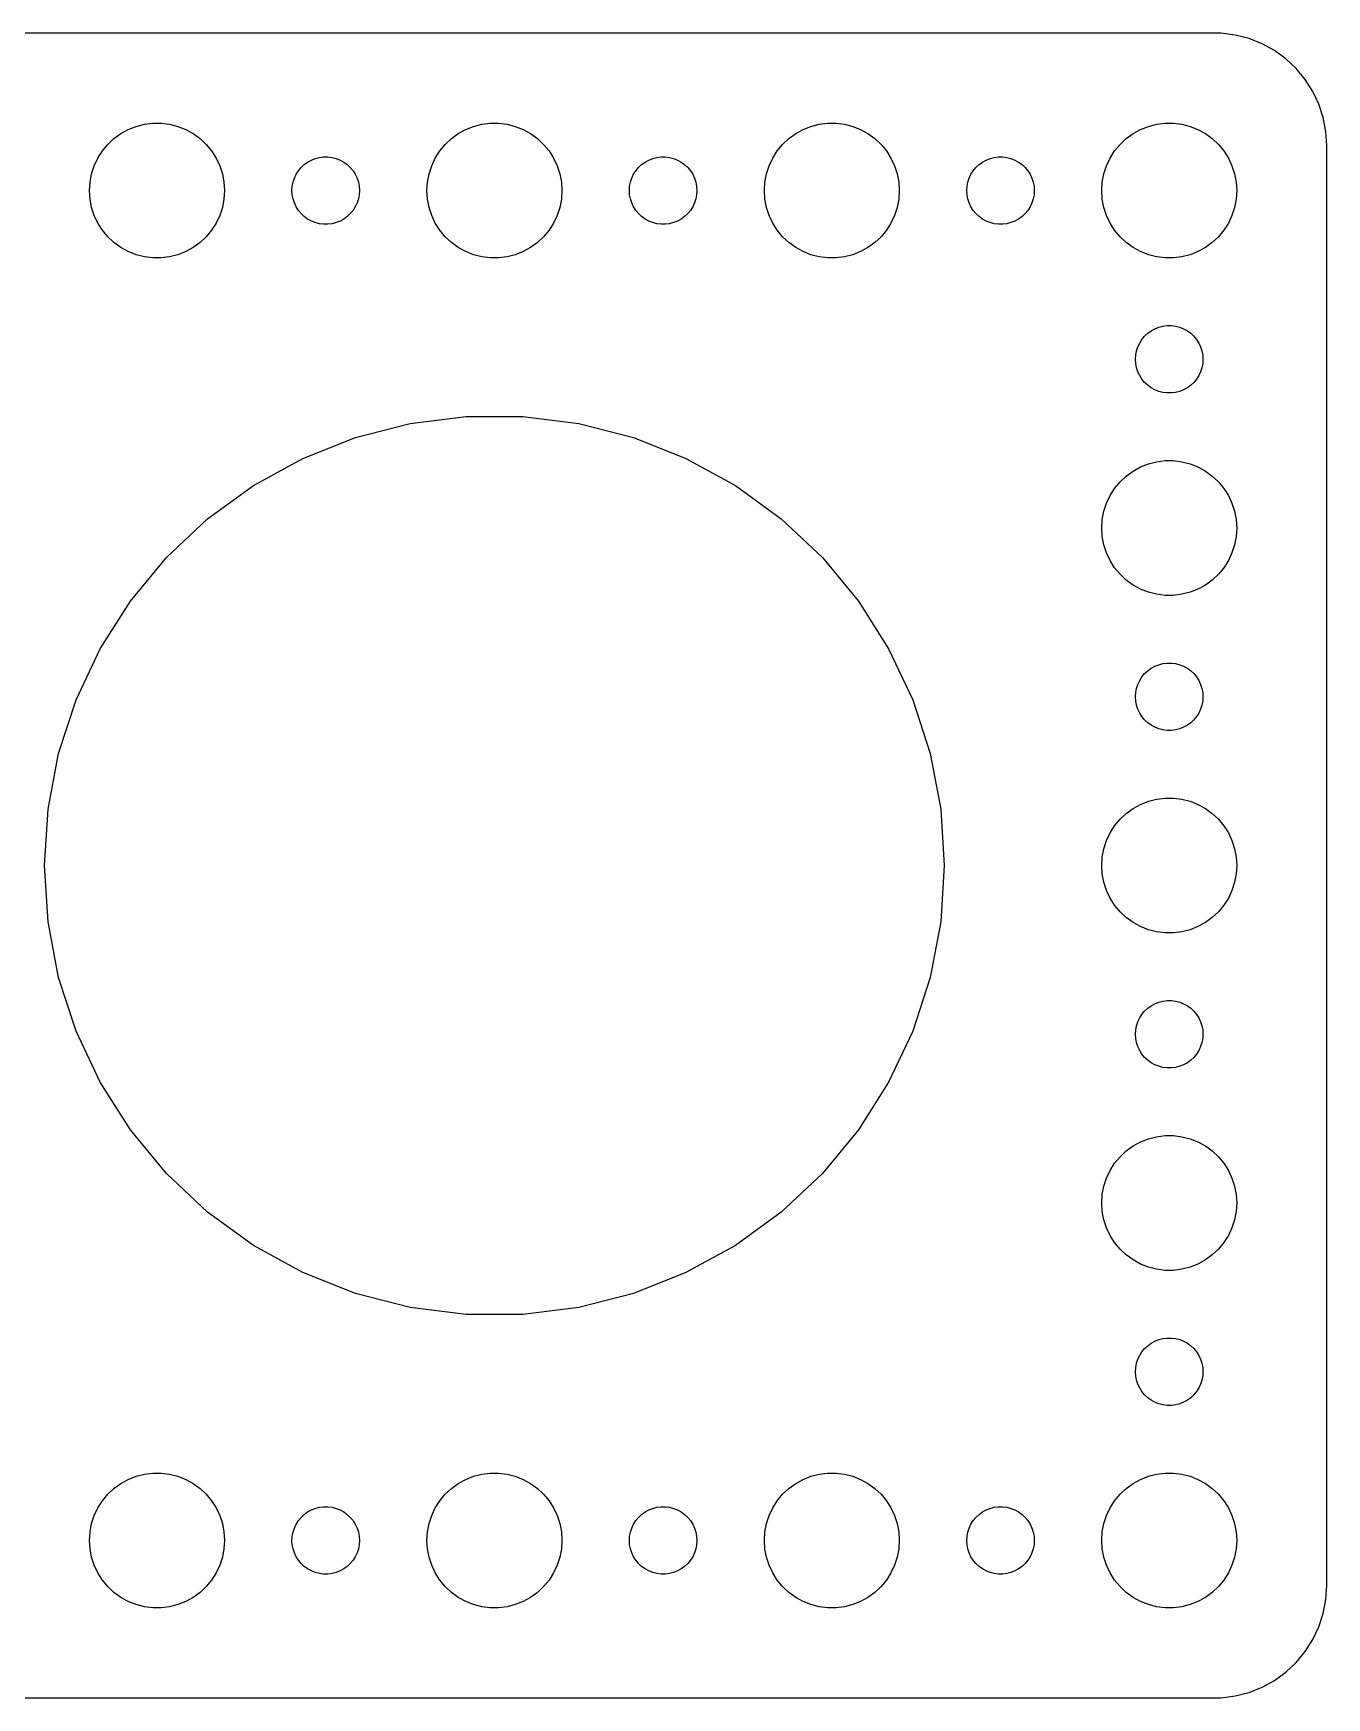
# Model space of a CAD drawing. Header units: metres. Extents: x -82 to 82, y -37 to 37.
# Drawn here: x 24.5 to 82, y -37 to 37 of the extents above; entities that cross this region are included whole.
import ezdxf

# ---------------------------------------------------------------- set-up
doc = ezdxf.new("R2010")
doc.units = ezdxf.units.M

msp = doc.modelspace()

# ---------------------------------------------------------------- linework, layer by layer
for p, q in [((77.3139, 36.9901), (-77.3139, 36.9901)), ((77.9369, 36.9114), (77.3139, 36.9901)), ((78.5451, 36.7553), (77.9369, 36.9114)), ((79.1289, 36.5241), (78.5451, 36.7553)), ((79.6791, 36.2216), (79.1289, 36.5241)), ((80.1871, 35.8526), (79.6791, 36.2216)), ((80.6448, 35.4227), (80.1871, 35.8526)), ((81.0451, 34.9389), (80.6448, 35.4227)), ((81.3815, 34.4088), (81.0451, 34.9389)), ((81.6489, 33.8406), (81.3815, 34.4088)), ((81.8429, 33.2434), (81.6489, 33.8406)), ((28.3925, 32.533), (28.7227, 32.7145)), ((28.7227, 32.7145), (29.0729, 32.8532)), ((29.0729, 32.8532), (29.4379, 32.9469)), ((29.4379, 32.9469), (29.8116, 32.9941)), ((29.8116, 32.9941), (30.1884, 32.9941)), ((30.1884, 32.9941), (30.5621, 32.9469)), ((30.5621, 32.9469), (30.927, 32.8532)), ((30.927, 32.8532), (31.2773, 32.7145)), ((31.2773, 32.7145), (31.6075, 32.533)), ((43.3925, 32.533), (43.7227, 32.7145)), ((43.7227, 32.7145), (44.0729, 32.8532)), ((44.0729, 32.8532), (44.4379, 32.9469)), ((44.4379, 32.9469), (44.8116, 32.9941)), ((44.8116, 32.9941), (45.1884, 32.9941)), ((45.1884, 32.9941), (45.5621, 32.9469)), ((45.5621, 32.9469), (45.927, 32.8532)), ((45.927, 32.8532), (46.2773, 32.7145)), ((46.2773, 32.7145), (46.6075, 32.533)), ((58.3925, 32.533), (58.7227, 32.7145)), ((58.7227, 32.7145), (59.0729, 32.8532)), ((59.0729, 32.8532), (59.4379, 32.9469)), ((59.4379, 32.9469), (59.8116, 32.9941)), ((59.8116, 32.9941), (60.1884, 32.9941)), ((60.1884, 32.9941), (60.5621, 32.9469)), ((60.5621, 32.9469), (60.927, 32.8532)), ((60.927, 32.8532), (61.2773, 32.7145)), ((61.2773, 32.7145), (61.6075, 32.533)), ((73.3925, 32.533), (73.7227, 32.7145)), ((73.7227, 32.7145), (74.073, 32.8532)), ((74.073, 32.8532), (74.4379, 32.9469)), ((74.4379, 32.9469), (74.8116, 32.9941)), ((74.8116, 32.9941), (75.1884, 32.9941)), ((75.1884, 32.9941), (75.5621, 32.9469)), ((75.5621, 32.9469), (75.927, 32.8532)), ((75.927, 32.8532), (76.2773, 32.7145)), ((76.2773, 32.7145), (76.6075, 32.533)), ((81.9606, 32.6267), (81.8429, 33.2434)), ((82, 32), (81.9606, 32.6267)), ((27.5729, 31.7634), (27.8131, 32.0536)), ((27.8131, 32.0536), (28.0877, 32.3115)), ((28.0877, 32.3115), (28.3925, 32.533)), ((31.6075, 32.533), (31.9123, 32.3115)), ((31.9123, 32.3115), (32.1869, 32.0536)), ((32.1869, 32.0536), (32.427, 31.7634)), ((42.5729, 31.7634), (42.8131, 32.0536)), ((42.8131, 32.0536), (43.0877, 32.3115)), ((43.0877, 32.3115), (43.3925, 32.533)), ((46.6075, 32.533), (46.9123, 32.3115)), ((46.9123, 32.3115), (47.1869, 32.0536)), ((47.1869, 32.0536), (47.427, 31.7634)), ((57.5729, 31.7634), (57.8131, 32.0536)), ((57.8131, 32.0536), (58.0877, 32.3115)), ((58.0877, 32.3115), (58.3925, 32.533)), ((61.6075, 32.533), (61.9123, 32.3115)), ((61.9123, 32.3115), (62.1869, 32.0536)), ((62.1869, 32.0536), (62.427, 31.7634)), ((72.573, 31.7634), (72.8131, 32.0536)), ((72.8131, 32.0536), (73.0877, 32.3115)), ((73.0877, 32.3115), (73.3925, 32.533)), ((76.6075, 32.533), (76.9123, 32.3115)), ((76.9123, 32.3115), (77.1869, 32.0536)), ((77.1869, 32.0536), (77.427, 31.7634)), ((82, -32), (82, 32)), ((27.0942, 30.7461), (27.2107, 31.1044)), ((27.2107, 31.1044), (27.3711, 31.4453)), ((27.3711, 31.4453), (27.5729, 31.7634)), ((32.427, 31.7634), (32.6289, 31.4453)), ((32.6289, 31.4453), (32.7893, 31.1044)), ((32.7893, 31.1044), (32.9057, 30.7461)), ((36.4065, 31.0268), (36.5439, 31.1558)), ((36.5439, 31.1558), (36.6963, 31.2665)), ((36.6963, 31.2665), (36.8613, 31.3572)), ((36.8613, 31.3572), (37.0365, 31.4266)), ((37.0365, 31.4266), (37.2189, 31.4734)), ((37.2189, 31.4734), (37.4058, 31.497)), ((37.4058, 31.497), (37.5942, 31.497)), ((37.5942, 31.497), (37.7811, 31.4734)), ((37.7811, 31.4734), (37.9635, 31.4266)), ((37.9635, 31.4266), (38.1387, 31.3572)), ((38.1387, 31.3572), (38.3037, 31.2665)), ((38.3037, 31.2665), (38.4561, 31.1558)), ((38.4561, 31.1558), (38.5934, 31.0268)), ((42.0942, 30.7461), (42.2107, 31.1044)), ((42.2107, 31.1044), (42.3711, 31.4453)), ((42.3711, 31.4453), (42.5729, 31.7634)), ((47.427, 31.7634), (47.6289, 31.4453)), ((47.6289, 31.4453), (47.7893, 31.1044)), ((47.7893, 31.1044), (47.9057, 30.7461)), ((51.4065, 31.0268), (51.5439, 31.1558)), ((51.5439, 31.1558), (51.6963, 31.2665)), ((51.6963, 31.2665), (51.8613, 31.3572)), ((51.8613, 31.3572), (52.0365, 31.4266)), ((52.0365, 31.4266), (52.2189, 31.4734)), ((52.2189, 31.4734), (52.4058, 31.497)), ((52.4058, 31.497), (52.5942, 31.497)), ((52.5942, 31.497), (52.7811, 31.4734)), ((52.7811, 31.4734), (52.9635, 31.4266)), ((52.9635, 31.4266), (53.1387, 31.3572)), ((53.1387, 31.3572), (53.3037, 31.2665)), ((53.3037, 31.2665), (53.4561, 31.1558)), ((53.4561, 31.1558), (53.5934, 31.0268)), ((57.0942, 30.7461), (57.2107, 31.1044)), ((57.2107, 31.1044), (57.3711, 31.4453)), ((57.3711, 31.4453), (57.5729, 31.7634)), ((62.427, 31.7634), (62.6289, 31.4453)), ((62.6289, 31.4453), (62.7893, 31.1044)), ((62.7893, 31.1044), (62.9057, 30.7461)), ((66.4065, 31.0268), (66.5439, 31.1558)), ((66.5439, 31.1558), (66.6963, 31.2665)), ((66.6963, 31.2665), (66.8613, 31.3572)), ((66.8613, 31.3572), (67.0365, 31.4266)), ((67.0365, 31.4266), (67.2189, 31.4734)), ((67.2189, 31.4734), (67.4058, 31.497)), ((67.4058, 31.497), (67.5942, 31.497)), ((67.5942, 31.497), (67.7811, 31.4734)), ((67.7811, 31.4734), (67.9635, 31.4266)), ((67.9635, 31.4266), (68.1387, 31.3572)), ((68.1387, 31.3572), (68.3037, 31.2665)), ((68.3037, 31.2665), (68.4561, 31.1558)), ((68.4561, 31.1558), (68.5934, 31.0268)), ((72.0943, 30.7461), (72.2107, 31.1044)), ((72.2107, 31.1044), (72.3711, 31.4453)), ((72.3711, 31.4453), (72.573, 31.7634)), ((77.427, 31.7634), (77.6289, 31.4453)), ((77.6289, 31.4453), (77.7893, 31.1044)), ((77.7893, 31.1044), (77.9057, 30.7461)), ((27, 30), (27.0237, 30.376)), ((27.0237, 30.376), (27.0942, 30.7461)), ((32.9057, 30.7461), (32.9763, 30.376)), ((32.9763, 30.376), (33, 30)), ((36.0118, 30.188), (36.0471, 30.373)), ((36.0471, 30.373), (36.1053, 30.5522)), ((36.1053, 30.5522), (36.1855, 30.7226)), ((36.1855, 30.7226), (36.2865, 30.8817)), ((36.2865, 30.8817), (36.4065, 31.0268)), ((38.5934, 31.0268), (38.7135, 30.8817)), ((38.7135, 30.8817), (38.8145, 30.7226)), ((38.8145, 30.7226), (38.8947, 30.5522)), ((38.8947, 30.5522), (38.9529, 30.373)), ((38.9529, 30.373), (38.9882, 30.188)), ((42, 30), (42.0237, 30.376)), ((42.0237, 30.376), (42.0942, 30.7461)), ((47.9057, 30.7461), (47.9763, 30.376)), ((47.9763, 30.376), (48, 30)), ((51.0118, 30.188), (51.0471, 30.373)), ((51.0471, 30.373), (51.1053, 30.5522)), ((51.1053, 30.5522), (51.1855, 30.7226)), ((51.1855, 30.7226), (51.2865, 30.8817)), ((51.2865, 30.8817), (51.4065, 31.0268)), ((53.5934, 31.0268), (53.7135, 30.8817)), ((53.7135, 30.8817), (53.8145, 30.7226)), ((53.8145, 30.7226), (53.8947, 30.5522)), ((53.8947, 30.5522), (53.9529, 30.373)), ((53.9529, 30.373), (53.9882, 30.188)), ((57, 30), (57.0237, 30.376)), ((57.0237, 30.376), (57.0942, 30.7461)), ((62.9057, 30.7461), (62.9763, 30.376)), ((62.9763, 30.376), (63, 30)), ((66.0118, 30.188), (66.0471, 30.373)), ((66.0471, 30.373), (66.1053, 30.5522)), ((66.1053, 30.5522), (66.1855, 30.7226)), ((66.1855, 30.7226), (66.2865, 30.8817)), ((66.2865, 30.8817), (66.4065, 31.0268)), ((68.5934, 31.0268), (68.7135, 30.8817)), ((68.7135, 30.8817), (68.8145, 30.7226)), ((68.8145, 30.7226), (68.8947, 30.5522)), ((68.8947, 30.5522), (68.9529, 30.373)), ((68.9529, 30.373), (68.9882, 30.188)), ((72, 30), (72.0237, 30.376)), ((72.0237, 30.376), (72.0943, 30.7461)), ((77.9057, 30.7461), (77.9763, 30.376)), ((77.9763, 30.376), (78, 30)), ((27.0237, 29.624), (27, 30)), ((27.0942, 29.2539), (27.0237, 29.624)), ((32.9763, 29.624), (32.9057, 29.2539)), ((33, 30), (32.9763, 29.624)), ((36, 30), (36.0118, 30.188)), ((36.0118, 29.812), (36, 30)), ((36.0471, 29.627), (36.0118, 29.812)), ((36.1053, 29.4478), (36.0471, 29.627)), ((38.9529, 29.627), (38.8947, 29.4478)), ((38.9882, 29.812), (38.9529, 29.627)), ((38.9882, 30.188), (39, 30)), ((39, 30), (38.9882, 29.812)), ((42.0237, 29.624), (42, 30)), ((42.0942, 29.2539), (42.0237, 29.624)), ((47.9763, 29.624), (47.9057, 29.2539)), ((48, 30), (47.9763, 29.624)), ((51, 30), (51.0118, 30.188)), ((51.0118, 29.812), (51, 30)), ((51.0471, 29.627), (51.0118, 29.812)), ((51.1053, 29.4478), (51.0471, 29.627)), ((53.9529, 29.627), (53.8947, 29.4478)), ((53.9882, 29.812), (53.9529, 29.627)), ((53.9882, 30.188), (54, 30)), ((54, 30), (53.9882, 29.812)), ((57.0237, 29.624), (57, 30)), ((57.0942, 29.2539), (57.0237, 29.624)), ((62.9763, 29.624), (62.9057, 29.2539)), ((63, 30), (62.9763, 29.624)), ((66, 30), (66.0118, 30.188)), ((66.0118, 29.812), (66, 30)), ((66.0471, 29.627), (66.0118, 29.812)), ((66.1053, 29.4478), (66.0471, 29.627)), ((68.9529, 29.627), (68.8947, 29.4478)), ((68.9882, 29.812), (68.9529, 29.627)), ((68.9882, 30.188), (69, 30)), ((69, 30), (68.9882, 29.812)), ((72.0237, 29.624), (72, 30)), ((72.0943, 29.2539), (72.0237, 29.624)), ((77.9763, 29.624), (77.9057, 29.2539)), ((78, 30), (77.9763, 29.624)), ((27.2107, 28.8956), (27.0942, 29.2539)), ((27.3711, 28.5547), (27.2107, 28.8956)), ((32.7893, 28.8956), (32.6289, 28.5547)), ((32.9057, 29.2539), (32.7893, 28.8956)), ((36.1855, 29.2774), (36.1053, 29.4478)), ((36.2865, 29.1183), (36.1855, 29.2774)), ((36.4065, 28.9732), (36.2865, 29.1183)), ((36.5439, 28.8442), (36.4065, 28.9732)), ((38.5934, 28.9732), (38.4561, 28.8442)), ((38.7135, 29.1183), (38.5934, 28.9732)), ((38.8145, 29.2774), (38.7135, 29.1183)), ((38.8947, 29.4478), (38.8145, 29.2774)), ((42.2107, 28.8956), (42.0942, 29.2539)), ((42.3711, 28.5547), (42.2107, 28.8956)), ((47.7893, 28.8956), (47.6289, 28.5547)), ((47.9057, 29.2539), (47.7893, 28.8956)), ((51.1855, 29.2774), (51.1053, 29.4478)), ((51.2865, 29.1183), (51.1855, 29.2774)), ((51.4065, 28.9732), (51.2865, 29.1183)), ((51.5439, 28.8442), (51.4065, 28.9732)), ((53.5934, 28.9732), (53.4561, 28.8442)), ((53.7135, 29.1183), (53.5934, 28.9732)), ((53.8145, 29.2774), (53.7135, 29.1183)), ((53.8947, 29.4478), (53.8145, 29.2774)), ((57.2107, 28.8956), (57.0942, 29.2539)), ((57.3711, 28.5547), (57.2107, 28.8956)), ((62.7893, 28.8956), (62.6289, 28.5547)), ((62.9057, 29.2539), (62.7893, 28.8956)), ((66.1855, 29.2774), (66.1053, 29.4478)), ((66.2865, 29.1183), (66.1855, 29.2774)), ((66.4065, 28.9732), (66.2865, 29.1183)), ((66.5439, 28.8442), (66.4065, 28.9732)), ((68.5934, 28.9732), (68.4561, 28.8442)), ((68.7135, 29.1183), (68.5934, 28.9732)), ((68.8145, 29.2774), (68.7135, 29.1183)), ((68.8947, 29.4478), (68.8145, 29.2774)), ((72.2107, 28.8956), (72.0943, 29.2539)), ((72.3711, 28.5547), (72.2107, 28.8956)), ((77.7893, 28.8956), (77.6289, 28.5547)), ((77.9057, 29.2539), (77.7893, 28.8956)), ((27.5729, 28.2366), (27.3711, 28.5547)), ((27.8131, 27.9464), (27.5729, 28.2366)), ((32.427, 28.2366), (32.1869, 27.9464)), ((32.6289, 28.5547), (32.427, 28.2366)), ((36.6963, 28.7335), (36.5439, 28.8442)), ((36.8613, 28.6427), (36.6963, 28.7335)), ((37.0365, 28.5734), (36.8613, 28.6427)), ((37.2189, 28.5266), (37.0365, 28.5734)), ((37.4058, 28.503), (37.2189, 28.5266)), ((37.5942, 28.503), (37.4058, 28.503)), ((37.7811, 28.5266), (37.5942, 28.503)), ((37.9635, 28.5734), (37.7811, 28.5266)), ((38.1387, 28.6427), (37.9635, 28.5734)), ((38.3037, 28.7335), (38.1387, 28.6427)), ((38.4561, 28.8442), (38.3037, 28.7335)), ((42.5729, 28.2366), (42.3711, 28.5547)), ((42.8131, 27.9464), (42.5729, 28.2366)), ((47.427, 28.2366), (47.1869, 27.9464)), ((47.6289, 28.5547), (47.427, 28.2366)), ((51.6963, 28.7335), (51.5439, 28.8442)), ((51.8613, 28.6427), (51.6963, 28.7335)), ((52.0365, 28.5734), (51.8613, 28.6427)), ((52.2189, 28.5266), (52.0365, 28.5734)), ((52.4058, 28.503), (52.2189, 28.5266)), ((52.5942, 28.503), (52.4058, 28.503)), ((52.7811, 28.5266), (52.5942, 28.503)), ((52.9635, 28.5734), (52.7811, 28.5266)), ((53.1387, 28.6427), (52.9635, 28.5734)), ((53.3037, 28.7335), (53.1387, 28.6427)), ((53.4561, 28.8442), (53.3037, 28.7335)), ((57.5729, 28.2366), (57.3711, 28.5547)), ((57.8131, 27.9464), (57.5729, 28.2366)), ((62.427, 28.2366), (62.1869, 27.9464)), ((62.6289, 28.5547), (62.427, 28.2366)), ((66.6963, 28.7335), (66.5439, 28.8442)), ((66.8613, 28.6427), (66.6963, 28.7335)), ((67.0365, 28.5734), (66.8613, 28.6427)), ((67.2189, 28.5266), (67.0365, 28.5734)), ((67.4058, 28.503), (67.2189, 28.5266)), ((67.5942, 28.503), (67.4058, 28.503)), ((67.7811, 28.5266), (67.5942, 28.503)), ((67.9635, 28.5734), (67.7811, 28.5266)), ((68.1387, 28.6427), (67.9635, 28.5734)), ((68.3037, 28.7335), (68.1387, 28.6427)), ((68.4561, 28.8442), (68.3037, 28.7335)), ((72.573, 28.2366), (72.3711, 28.5547)), ((72.8131, 27.9464), (72.573, 28.2366)), ((77.427, 28.2366), (77.1869, 27.9464)), ((77.6289, 28.5547), (77.427, 28.2366)), ((28.0877, 27.6884), (27.8131, 27.9464)), ((28.3925, 27.467), (28.0877, 27.6884)), ((28.7227, 27.2855), (28.3925, 27.467)), ((31.6075, 27.467), (31.2773, 27.2855)), ((31.9123, 27.6884), (31.6075, 27.467)), ((32.1869, 27.9464), (31.9123, 27.6884)), ((43.0877, 27.6884), (42.8131, 27.9464)), ((43.3925, 27.467), (43.0877, 27.6884)), ((43.7227, 27.2855), (43.3925, 27.467)), ((46.6075, 27.467), (46.2773, 27.2855)), ((46.9123, 27.6884), (46.6075, 27.467)), ((47.1869, 27.9464), (46.9123, 27.6884)), ((58.0877, 27.6884), (57.8131, 27.9464)), ((58.3925, 27.467), (58.0877, 27.6884)), ((58.7227, 27.2855), (58.3925, 27.467)), ((61.6075, 27.467), (61.2773, 27.2855)), ((61.9123, 27.6884), (61.6075, 27.467)), ((62.1869, 27.9464), (61.9123, 27.6884)), ((73.0877, 27.6884), (72.8131, 27.9464)), ((73.3925, 27.467), (73.0877, 27.6884)), ((73.7227, 27.2855), (73.3925, 27.467)), ((76.6075, 27.467), (76.2773, 27.2855)), ((76.9123, 27.6884), (76.6075, 27.467)), ((77.1869, 27.9464), (76.9123, 27.6884)), ((29.0729, 27.1468), (28.7227, 27.2855)), ((29.4379, 27.0531), (29.0729, 27.1468)), ((29.8116, 27.0059), (29.4379, 27.0531)), ((30.1884, 27.0059), (29.8116, 27.0059)), ((30.5621, 27.0531), (30.1884, 27.0059)), ((30.927, 27.1468), (30.5621, 27.0531)), ((31.2773, 27.2855), (30.927, 27.1468)), ((44.0729, 27.1468), (43.7227, 27.2855)), ((44.4379, 27.0531), (44.0729, 27.1468)), ((44.8116, 27.0059), (44.4379, 27.0531)), ((45.1884, 27.0059), (44.8116, 27.0059)), ((45.5621, 27.0531), (45.1884, 27.0059)), ((45.927, 27.1468), (45.5621, 27.0531)), ((46.2773, 27.2855), (45.927, 27.1468)), ((59.0729, 27.1468), (58.7227, 27.2855)), ((59.4379, 27.0531), (59.0729, 27.1468)), ((59.8116, 27.0059), (59.4379, 27.0531)), ((60.1884, 27.0059), (59.8116, 27.0059)), ((60.5621, 27.0531), (60.1884, 27.0059)), ((60.927, 27.1468), (60.5621, 27.0531)), ((61.2773, 27.2855), (60.927, 27.1468)), ((74.073, 27.1468), (73.7227, 27.2855)), ((74.4379, 27.0531), (74.073, 27.1468)), ((74.8116, 27.0059), (74.4379, 27.0531)), ((75.1884, 27.0059), (74.8116, 27.0059)), ((75.5621, 27.0531), (75.1884, 27.0059)), ((75.927, 27.1468), (75.5621, 27.0531)), ((76.2773, 27.2855), (75.927, 27.1468)), ((74.0439, 23.6558), (74.1963, 23.7665)), ((74.1963, 23.7665), (74.3613, 23.8572)), ((74.3613, 23.8572), (74.5365, 23.9266)), ((74.5365, 23.9266), (74.7189, 23.9734)), ((74.7189, 23.9734), (74.9058, 23.997)), ((74.9058, 23.997), (75.0942, 23.997)), ((75.0942, 23.997), (75.2811, 23.9734)), ((75.2811, 23.9734), (75.4635, 23.9266)), ((75.4635, 23.9266), (75.6387, 23.8572)), ((75.6387, 23.8572), (75.8037, 23.7665)), ((75.8037, 23.7665), (75.9561, 23.6558)), ((73.5471, 22.873), (73.6053, 23.0522)), ((73.6053, 23.0522), (73.6855, 23.2226)), ((73.6855, 23.2226), (73.7865, 23.3817)), ((73.7865, 23.3817), (73.9065, 23.5268)), ((73.9065, 23.5268), (74.0439, 23.6558)), ((75.9561, 23.6558), (76.0934, 23.5268)), ((76.0934, 23.5268), (76.2135, 23.3817)), ((76.2135, 23.3817), (76.3145, 23.2226)), ((76.3145, 23.2226), (76.3947, 23.0522)), ((76.3947, 23.0522), (76.4529, 22.873)), ((73.5, 22.5), (73.5118, 22.688)), ((73.5118, 22.312), (73.5, 22.5)), ((73.5118, 22.688), (73.5471, 22.873)), ((73.5471, 22.127), (73.5118, 22.312)), ((76.4529, 22.873), (76.4882, 22.688)), ((76.4882, 22.312), (76.4529, 22.127)), ((76.4882, 22.688), (76.5, 22.5)), ((76.5, 22.5), (76.4882, 22.312)), ((73.6053, 21.9478), (73.5471, 22.127)), ((73.6855, 21.7774), (73.6053, 21.9478)), ((73.7865, 21.6183), (73.6855, 21.7774)), ((73.9065, 21.4732), (73.7865, 21.6183)), ((74.0439, 21.3442), (73.9065, 21.4732)), ((76.0934, 21.4732), (75.9561, 21.3442)), ((76.2135, 21.6183), (76.0934, 21.4732)), ((76.3145, 21.7774), (76.2135, 21.6183)), ((76.3947, 21.9478), (76.3145, 21.7774)), ((76.4529, 22.127), (76.3947, 21.9478)), ((74.1963, 21.2335), (74.0439, 21.3442)), ((74.3613, 21.1427), (74.1963, 21.2335)), ((74.5365, 21.0734), (74.3613, 21.1427)), ((74.7189, 21.0266), (74.5365, 21.0734)), ((74.9058, 21.003), (74.7189, 21.0266)), ((75.0942, 21.003), (74.9058, 21.003)), ((75.2811, 21.0266), (75.0942, 21.003)), ((75.4635, 21.0734), (75.2811, 21.0266)), ((75.6387, 21.1427), (75.4635, 21.0734)), ((75.8037, 21.2335), (75.6387, 21.1427)), ((75.9561, 21.3442), (75.8037, 21.2335)), ((38.8197, 19.0211), (41.2524, 19.6457)), ((41.2524, 19.6457), (43.7442, 19.9605)), ((43.7442, 19.9605), (46.2558, 19.9605)), ((46.2558, 19.9605), (48.7476, 19.6457)), ((48.7476, 19.6457), (51.1803, 19.0211)), ((36.4844, 18.0965), (38.8197, 19.0211)), ((51.1803, 19.0211), (53.5156, 18.0965)), ((34.2835, 16.8866), (36.4844, 18.0965)), ((53.5156, 18.0965), (55.7165, 16.8866)), ((73.7227, 17.7145), (74.073, 17.8532)), ((74.073, 17.8532), (74.4379, 17.9469)), ((74.4379, 17.9469), (74.8116, 17.9941)), ((74.8116, 17.9941), (75.1884, 17.9941)), ((75.1884, 17.9941), (75.5621, 17.9469)), ((75.5621, 17.9469), (75.927, 17.8532)), ((75.927, 17.8532), (76.2773, 17.7145)), ((72.573, 16.7634), (72.8131, 17.0536)), ((72.8131, 17.0536), (73.0877, 17.3115)), ((73.0877, 17.3115), (73.3925, 17.533)), ((73.3925, 17.533), (73.7227, 17.7145)), ((76.2773, 17.7145), (76.6075, 17.533)), ((76.6075, 17.533), (76.9123, 17.3115)), ((76.9123, 17.3115), (77.1869, 17.0536)), ((77.1869, 17.0536), (77.427, 16.7634)), ((32.2515, 15.4103), (34.2835, 16.8866)), ((55.7165, 16.8866), (57.7485, 15.4103)), ((72.2107, 16.1044), (72.3711, 16.4453)), ((72.3711, 16.4453), (72.573, 16.7634)), ((77.427, 16.7634), (77.6289, 16.4453)), ((77.6289, 16.4453), (77.7893, 16.1044)), ((72.0237, 15.376), (72.0943, 15.7461)), ((72.0943, 15.7461), (72.2107, 16.1044)), ((77.7893, 16.1044), (77.9057, 15.7461)), ((77.9057, 15.7461), (77.9763, 15.376)), ((30.4206, 13.6909), (32.2515, 15.4103)), ((57.7485, 15.4103), (59.5794, 13.6909)), ((72, 15), (72.0237, 15.376)), ((72.0237, 14.624), (72, 15)), ((77.9763, 15.376), (78, 15)), ((78, 15), (77.9763, 14.624)), ((72.0943, 14.2539), (72.0237, 14.624)), ((72.2107, 13.8956), (72.0943, 14.2539)), ((77.9057, 14.2539), (77.7893, 13.8956)), ((77.9763, 14.624), (77.9057, 14.2539)), ((28.8197, 11.7557), (30.4206, 13.6909)), ((59.5794, 13.6909), (61.1803, 11.7557)), ((72.3711, 13.5547), (72.2107, 13.8956)), ((72.573, 13.2366), (72.3711, 13.5547)), ((77.6289, 13.5547), (77.427, 13.2366)), ((77.7893, 13.8956), (77.6289, 13.5547)), ((72.8131, 12.9464), (72.573, 13.2366)), ((73.0877, 12.6884), (72.8131, 12.9464)), ((73.3925, 12.467), (73.0877, 12.6884)), ((76.9123, 12.6884), (76.6075, 12.467)), ((77.1869, 12.9464), (76.9123, 12.6884)), ((77.427, 13.2366), (77.1869, 12.9464)), ((73.7227, 12.2855), (73.3925, 12.467)), ((74.073, 12.1468), (73.7227, 12.2855)), ((74.4379, 12.0531), (74.073, 12.1468)), ((74.8116, 12.0059), (74.4379, 12.0531)), ((75.1884, 12.0059), (74.8116, 12.0059)), ((75.5621, 12.0531), (75.1884, 12.0059)), ((75.927, 12.1468), (75.5621, 12.0531)), ((76.2773, 12.2855), (75.927, 12.1468)), ((76.6075, 12.467), (76.2773, 12.2855)), ((27.4739, 9.63507), (28.8197, 11.7557)), ((61.1803, 11.7557), (62.5261, 9.63507)), ((26.4045, 7.36249), (27.4739, 9.63507)), ((62.5261, 9.63507), (63.5955, 7.36249)), ((74.3613, 8.85724), (74.5365, 8.92657)), ((74.5365, 8.92657), (74.7189, 8.97342)), ((74.7189, 8.97342), (74.9058, 8.99704)), ((74.9058, 8.99704), (75.0942, 8.99704)), ((75.0942, 8.99704), (75.2811, 8.97342)), ((75.2811, 8.97342), (75.4635, 8.92657)), ((75.4635, 8.92657), (75.6387, 8.85724)), ((73.6053, 8.05219), (73.6855, 8.22263)), ((73.6855, 8.22263), (73.7865, 8.38167)), ((73.7865, 8.38167), (73.9065, 8.52681)), ((73.9065, 8.52681), (74.0439, 8.65576)), ((74.0439, 8.65576), (74.1963, 8.76648)), ((74.1963, 8.76648), (74.3613, 8.85724)), ((75.6387, 8.85724), (75.8037, 8.76648)), ((75.8037, 8.76648), (75.9561, 8.65576)), ((75.9561, 8.65576), (76.0934, 8.52681)), ((76.0934, 8.52681), (76.2135, 8.38167)), ((76.2135, 8.38167), (76.3145, 8.22263)), ((76.3145, 8.22263), (76.3947, 8.05219)), ((73.5, 7.5), (73.5118, 7.68799)), ((73.5118, 7.312), (73.5, 7.5)), ((73.5118, 7.68799), (73.5471, 7.87303)), ((73.5471, 7.87303), (73.6053, 8.05219)), ((76.3947, 8.05219), (76.4529, 7.87303)), ((76.4529, 7.87303), (76.4882, 7.68799)), ((76.4882, 7.68799), (76.5, 7.5)), ((76.5, 7.5), (76.4882, 7.312)), ((25.6283, 4.97379), (26.4045, 7.36249)), ((63.5955, 7.36249), (64.3717, 4.97379)), ((73.5471, 7.12695), (73.5118, 7.312)), ((73.6053, 6.9478), (73.5471, 7.12695)), ((73.6855, 6.77736), (73.6053, 6.9478)), ((73.7865, 6.61832), (73.6855, 6.77736)), ((76.3145, 6.77736), (76.2135, 6.61832)), ((76.3947, 6.9478), (76.3145, 6.77736)), ((76.4529, 7.12695), (76.3947, 6.9478)), ((76.4882, 7.312), (76.4529, 7.12695)), ((73.9065, 6.47318), (73.7865, 6.61832)), ((74.0439, 6.34422), (73.9065, 6.47318)), ((74.1963, 6.23351), (74.0439, 6.34422)), ((74.3613, 6.14275), (74.1963, 6.23351)), ((74.5365, 6.07341), (74.3613, 6.14275)), ((74.7189, 6.02657), (74.5365, 6.07341)), ((74.9058, 6.00294), (74.7189, 6.02657)), ((75.0942, 6.00294), (74.9058, 6.00294)), ((75.2811, 6.02657), (75.0942, 6.00294)), ((75.4635, 6.07341), (75.2811, 6.02657)), ((75.6387, 6.14275), (75.4635, 6.07341)), ((75.8037, 6.23351), (75.6387, 6.14275)), ((75.9561, 6.34422), (75.8037, 6.23351)), ((76.0934, 6.47318), (75.9561, 6.34422)), ((76.2135, 6.61832), (76.0934, 6.47318)), ((25.1577, 2.50665), (25.6283, 4.97379)), ((64.3717, 4.97379), (64.8423, 2.50665)), ((74.4379, 2.94685), (74.8116, 2.99408)), ((74.8116, 2.99408), (75.1884, 2.99408)), ((75.1884, 2.99408), (75.5621, 2.94685)), ((25, 0), (25.1577, 2.50665)), ((64.8423, 2.50665), (65, 0)), ((72.8131, 2.05363), (73.0877, 2.31154)), ((73.0877, 2.31154), (73.3925, 2.53297)), ((73.3925, 2.53297), (73.7227, 2.71448)), ((73.7227, 2.71448), (74.073, 2.85316)), ((74.073, 2.85316), (74.4379, 2.94685)), ((75.5621, 2.94685), (75.927, 2.85316)), ((75.927, 2.85316), (76.2773, 2.71448)), ((76.2773, 2.71448), (76.6075, 2.53297)), ((76.6075, 2.53297), (76.9123, 2.31154)), ((76.9123, 2.31154), (77.1869, 2.05363)), ((72.3711, 1.44525), (72.573, 1.76335)), ((72.573, 1.76335), (72.8131, 2.05363)), ((77.1869, 2.05363), (77.427, 1.76335)), ((77.427, 1.76335), (77.6289, 1.44525)), ((72.0237, 0.37599), (72.0943, 0.74606)), ((72.0943, 0.74606), (72.2107, 1.10437)), ((72.2107, 1.10437), (72.3711, 1.44525)), ((77.6289, 1.44525), (77.7893, 1.10437)), ((77.7893, 1.10437), (77.9057, 0.74606)), ((77.9057, 0.74606), (77.9763, 0.37599)), ((25.1577, -2.50665), (25, 0)), ((65, 0), (64.8423, -2.50665)), ((72, 0), (72.0237, 0.37599)), ((72.0237, -0.37599), (72, 0)), ((77.9763, 0.37599), (78, 0)), ((78, 0), (77.9763, -0.37599)), ((72.0943, -0.74606), (72.0237, -0.37599)), ((77.9763, -0.37599), (77.9057, -0.74606)), ((72.2107, -1.10437), (72.0943, -0.74606)), ((72.3711, -1.44525), (72.2107, -1.10437)), ((72.573, -1.76335), (72.3711, -1.44525)), ((77.6289, -1.44525), (77.427, -1.76335)), ((77.7893, -1.10437), (77.6289, -1.44525)), ((77.9057, -0.74606), (77.7893, -1.10437)), ((72.8131, -2.05363), (72.573, -1.76335)), ((73.0877, -2.31154), (72.8131, -2.05363)), ((77.1869, -2.05363), (76.9123, -2.31154)), ((77.427, -1.76335), (77.1869, -2.05363)), ((25.6283, -4.97379), (25.1577, -2.50665)), ((64.8423, -2.50665), (64.3717, -4.97379)), ((73.3925, -2.53297), (73.0877, -2.31154)), ((73.7227, -2.71448), (73.3925, -2.53297)), ((74.073, -2.85316), (73.7227, -2.71448)), ((74.4379, -2.94685), (74.073, -2.85316)), ((74.8116, -2.99408), (74.4379, -2.94685)), ((75.5621, -2.94685), (75.1884, -2.99408)), ((75.927, -2.85316), (75.5621, -2.94685)), ((76.2773, -2.71448), (75.927, -2.85316)), ((76.6075, -2.53297), (76.2773, -2.71448)), ((76.9123, -2.31154), (76.6075, -2.53297)), ((75.1884, -2.99408), (74.8116, -2.99408)), ((26.4045, -7.36249), (25.6283, -4.97379)), ((64.3717, -4.97379), (63.5955, -7.36249)), ((73.6855, -6.77736), (73.7865, -6.61832)), ((73.7865, -6.61832), (73.9065, -6.47318)), ((73.9065, -6.47318), (74.0439, -6.34422)), ((74.0439, -6.34422), (74.1963, -6.23351)), ((74.1963, -6.23351), (74.3613, -6.14275)), ((74.3613, -6.14275), (74.5365, -6.07341)), ((74.5365, -6.07341), (74.7189, -6.02657)), ((74.7189, -6.02657), (74.9058, -6.00294)), ((74.9058, -6.00294), (75.0942, -6.00294)), ((75.0942, -6.00294), (75.2811, -6.02657)), ((75.2811, -6.02657), (75.4635, -6.07341)), ((75.4635, -6.07341), (75.6387, -6.14275)), ((75.6387, -6.14275), (75.8037, -6.23351)), ((75.8037, -6.23351), (75.9561, -6.34422)), ((75.9561, -6.34422), (76.0934, -6.47318)), ((76.0934, -6.47318), (76.2135, -6.61832)), ((76.2135, -6.61832), (76.3145, -6.77736)), ((27.4739, -9.63507), (26.4045, -7.36249)), ((63.5955, -7.36249), (62.5261, -9.63507)), ((73.5, -7.5), (73.5118, -7.312)), ((73.5118, -7.312), (73.5471, -7.12695)), ((73.5471, -7.12695), (73.6053, -6.9478)), ((73.6053, -6.9478), (73.6855, -6.77736)), ((76.3145, -6.77736), (76.3947, -6.9478)), ((76.3947, -6.9478), (76.4529, -7.12695)), ((76.4529, -7.12695), (76.4882, -7.312)), ((76.4882, -7.312), (76.5, -7.5)), ((73.5118, -7.68799), (73.5, -7.5)), ((73.5471, -7.87303), (73.5118, -7.68799)), ((73.6053, -8.05219), (73.5471, -7.87303)), ((73.6855, -8.22263), (73.6053, -8.05219)), ((76.3947, -8.05219), (76.3145, -8.22263)), ((76.4529, -7.87303), (76.3947, -8.05219)), ((76.4882, -7.68799), (76.4529, -7.87303)), ((76.5, -7.5), (76.4882, -7.68799)), ((73.7865, -8.38167), (73.6855, -8.22263)), ((73.9065, -8.52681), (73.7865, -8.38167)), ((74.0439, -8.65576), (73.9065, -8.52681)), ((74.1963, -8.76648), (74.0439, -8.65576)), ((74.3613, -8.85724), (74.1963, -8.76648)), ((74.5365, -8.92657), (74.3613, -8.85724)), ((75.6387, -8.85724), (75.4635, -8.92657)), ((75.8037, -8.76648), (75.6387, -8.85724)), ((75.9561, -8.65576), (75.8037, -8.76648)), ((76.0934, -8.52681), (75.9561, -8.65576)), ((76.2135, -8.38167), (76.0934, -8.52681)), ((76.3145, -8.22263), (76.2135, -8.38167)), ((74.7189, -8.97342), (74.5365, -8.92657)), ((74.9058, -8.99704), (74.7189, -8.97342)), ((75.0942, -8.99704), (74.9058, -8.99704)), ((75.2811, -8.97342), (75.0942, -8.99704)), ((75.4635, -8.92657), (75.2811, -8.97342)), ((28.8197, -11.7557), (27.4739, -9.63507)), ((62.5261, -9.63507), (61.1803, -11.7557)), ((30.4206, -13.6909), (28.8197, -11.7557)), ((61.1803, -11.7557), (59.5794, -13.6909)), ((73.0877, -12.6884), (73.3925, -12.467)), ((73.3925, -12.467), (73.7227, -12.2855)), ((73.7227, -12.2855), (74.073, -12.1468)), ((74.073, -12.1468), (74.4379, -12.0531)), ((74.4379, -12.0531), (74.8116, -12.0059)), ((74.8116, -12.0059), (75.1884, -12.0059)), ((75.1884, -12.0059), (75.5621, -12.0531)), ((75.5621, -12.0531), (75.927, -12.1468)), ((75.927, -12.1468), (76.2773, -12.2855)), ((76.2773, -12.2855), (76.6075, -12.467)), ((76.6075, -12.467), (76.9123, -12.6884)), ((72.3711, -13.5547), (72.573, -13.2366)), ((72.573, -13.2366), (72.8131, -12.9464)), ((72.8131, -12.9464), (73.0877, -12.6884)), ((76.9123, -12.6884), (77.1869, -12.9464)), ((77.1869, -12.9464), (77.427, -13.2366)), ((77.427, -13.2366), (77.6289, -13.5547)), ((32.2515, -15.4103), (30.4206, -13.6909)), ((59.5794, -13.6909), (57.7485, -15.4103)), ((72.0943, -14.2539), (72.2107, -13.8956)), ((72.2107, -13.8956), (72.3711, -13.5547)), ((77.6289, -13.5547), (77.7893, -13.8956)), ((77.7893, -13.8956), (77.9057, -14.2539)), ((72, -15), (72.0237, -14.624)), ((72.0237, -14.624), (72.0943, -14.2539)), ((77.9057, -14.2539), (77.9763, -14.624)), ((77.9763, -14.624), (78, -15)), ((34.2835, -16.8866), (32.2515, -15.4103)), ((57.7485, -15.4103), (55.7165, -16.8866)), ((72.0237, -15.376), (72, -15)), ((72.0943, -15.7461), (72.0237, -15.376)), ((77.9763, -15.376), (77.9057, -15.7461)), ((78, -15), (77.9763, -15.376)), ((72.2107, -16.1044), (72.0943, -15.7461)), ((72.3711, -16.4453), (72.2107, -16.1044)), ((77.7893, -16.1044), (77.6289, -16.4453)), ((77.9057, -15.7461), (77.7893, -16.1044)), ((36.4844, -18.0965), (34.2835, -16.8866)), ((55.7165, -16.8866), (53.5156, -18.0965)), ((72.573, -16.7634), (72.3711, -16.4453)), ((72.8131, -17.0536), (72.573, -16.7634)), ((77.427, -16.7634), (77.1869, -17.0536)), ((77.6289, -16.4453), (77.427, -16.7634)), ((73.0877, -17.3115), (72.8131, -17.0536)), ((73.3925, -17.533), (73.0877, -17.3115)), ((73.7227, -17.7145), (73.3925, -17.533)), ((74.073, -17.8532), (73.7227, -17.7145)), ((76.2773, -17.7145), (75.927, -17.8532)), ((76.6075, -17.533), (76.2773, -17.7145)), ((76.9123, -17.3115), (76.6075, -17.533)), ((77.1869, -17.0536), (76.9123, -17.3115)), ((38.8197, -19.0211), (36.4844, -18.0965)), ((53.5156, -18.0965), (51.1803, -19.0211)), ((74.4379, -17.9469), (74.073, -17.8532)), ((74.8116, -17.9941), (74.4379, -17.9469)), ((75.1884, -17.9941), (74.8116, -17.9941)), ((75.5621, -17.9469), (75.1884, -17.9941)), ((75.927, -17.8532), (75.5621, -17.9469)), ((41.2524, -19.6457), (38.8197, -19.0211)), ((51.1803, -19.0211), (48.7476, -19.6457)), ((43.7442, -19.9605), (41.2524, -19.6457)), ((46.2558, -19.9605), (43.7442, -19.9605)), ((48.7476, -19.6457), (46.2558, -19.9605)), ((73.9065, -21.4732), (74.0439, -21.3442)), ((74.0439, -21.3442), (74.1963, -21.2335)), ((74.1963, -21.2335), (74.3613, -21.1427)), ((74.3613, -21.1427), (74.5365, -21.0734)), ((74.5365, -21.0734), (74.7189, -21.0266)), ((74.7189, -21.0266), (74.9058, -21.003)), ((74.9058, -21.003), (75.0942, -21.003)), ((75.0942, -21.003), (75.2811, -21.0266)), ((75.2811, -21.0266), (75.4635, -21.0734)), ((75.4635, -21.0734), (75.6387, -21.1427)), ((75.6387, -21.1427), (75.8037, -21.2335)), ((75.8037, -21.2335), (75.9561, -21.3442)), ((75.9561, -21.3442), (76.0934, -21.4732)), ((73.5118, -22.312), (73.5471, -22.127)), ((73.5471, -22.127), (73.6053, -21.9478)), ((73.6053, -21.9478), (73.6855, -21.7774)), ((73.6855, -21.7774), (73.7865, -21.6183)), ((73.7865, -21.6183), (73.9065, -21.4732)), ((76.0934, -21.4732), (76.2135, -21.6183)), ((76.2135, -21.6183), (76.3145, -21.7774)), ((76.3145, -21.7774), (76.3947, -21.9478)), ((76.3947, -21.9478), (76.4529, -22.127)), ((76.4529, -22.127), (76.4882, -22.312)), ((73.5, -22.5), (73.5118, -22.312)), ((73.5118, -22.688), (73.5, -22.5)), ((73.5471, -22.873), (73.5118, -22.688)), ((73.6053, -23.0522), (73.5471, -22.873)), ((76.4529, -22.873), (76.3947, -23.0522)), ((76.4882, -22.688), (76.4529, -22.873)), ((76.4882, -22.312), (76.5, -22.5)), ((76.5, -22.5), (76.4882, -22.688)), ((73.6855, -23.2226), (73.6053, -23.0522)), ((73.7865, -23.3817), (73.6855, -23.2226)), ((73.9065, -23.5268), (73.7865, -23.3817)), ((74.0439, -23.6558), (73.9065, -23.5268)), ((74.1963, -23.7665), (74.0439, -23.6558)), ((75.9561, -23.6558), (75.8037, -23.7665)), ((76.0934, -23.5268), (75.9561, -23.6558)), ((76.2135, -23.3817), (76.0934, -23.5268)), ((76.3145, -23.2226), (76.2135, -23.3817)), ((76.3947, -23.0522), (76.3145, -23.2226)), ((74.3613, -23.8572), (74.1963, -23.7665)), ((74.5365, -23.9266), (74.3613, -23.8572)), ((74.7189, -23.9734), (74.5365, -23.9266)), ((74.9058, -23.997), (74.7189, -23.9734)), ((75.0942, -23.997), (74.9058, -23.997)), ((75.2811, -23.9734), (75.0942, -23.997)), ((75.4635, -23.9266), (75.2811, -23.9734)), ((75.6387, -23.8572), (75.4635, -23.9266)), ((75.8037, -23.7665), (75.6387, -23.8572)), ((28.3925, -27.467), (28.7227, -27.2855)), ((28.7227, -27.2855), (29.0729, -27.1468)), ((29.0729, -27.1468), (29.4379, -27.0531)), ((29.4379, -27.0531), (29.8116, -27.0059)), ((29.8116, -27.0059), (30.1884, -27.0059)), ((30.1884, -27.0059), (30.5621, -27.0531)), ((30.5621, -27.0531), (30.927, -27.1468)), ((30.927, -27.1468), (31.2773, -27.2855)), ((31.2773, -27.2855), (31.6075, -27.467)), ((43.3925, -27.467), (43.7227, -27.2855)), ((43.7227, -27.2855), (44.0729, -27.1468)), ((44.0729, -27.1468), (44.4379, -27.0531)), ((44.4379, -27.0531), (44.8116, -27.0059)), ((44.8116, -27.0059), (45.1884, -27.0059)), ((45.1884, -27.0059), (45.5621, -27.0531)), ((45.5621, -27.0531), (45.927, -27.1468)), ((45.927, -27.1468), (46.2773, -27.2855)), ((46.2773, -27.2855), (46.6075, -27.467)), ((58.3925, -27.467), (58.7227, -27.2855)), ((58.7227, -27.2855), (59.0729, -27.1468)), ((59.0729, -27.1468), (59.4379, -27.0531)), ((59.4379, -27.0531), (59.8116, -27.0059)), ((59.8116, -27.0059), (60.1884, -27.0059)), ((60.1884, -27.0059), (60.5621, -27.0531)), ((60.5621, -27.0531), (60.927, -27.1468)), ((60.927, -27.1468), (61.2773, -27.2855)), ((61.2773, -27.2855), (61.6075, -27.467)), ((73.3925, -27.467), (73.7227, -27.2855)), ((73.7227, -27.2855), (74.073, -27.1468)), ((74.073, -27.1468), (74.4379, -27.0531)), ((74.4379, -27.0531), (74.8116, -27.0059)), ((74.8116, -27.0059), (75.1884, -27.0059)), ((75.1884, -27.0059), (75.5621, -27.0531)), ((75.5621, -27.0531), (75.927, -27.1468)), ((75.927, -27.1468), (76.2773, -27.2855)), ((76.2773, -27.2855), (76.6075, -27.467)), ((27.5729, -28.2366), (27.8131, -27.9464)), ((27.8131, -27.9464), (28.0877, -27.6884)), ((28.0877, -27.6884), (28.3925, -27.467)), ((31.6075, -27.467), (31.9123, -27.6884)), ((31.9123, -27.6884), (32.1869, -27.9464)), ((32.1869, -27.9464), (32.427, -28.2366)), ((42.5729, -28.2366), (42.8131, -27.9464)), ((42.8131, -27.9464), (43.0877, -27.6884)), ((43.0877, -27.6884), (43.3925, -27.467)), ((46.6075, -27.467), (46.9123, -27.6884)), ((46.9123, -27.6884), (47.1869, -27.9464)), ((47.1869, -27.9464), (47.427, -28.2366)), ((57.5729, -28.2366), (57.8131, -27.9464)), ((57.8131, -27.9464), (58.0877, -27.6884)), ((58.0877, -27.6884), (58.3925, -27.467)), ((61.6075, -27.467), (61.9123, -27.6884)), ((61.9123, -27.6884), (62.1869, -27.9464)), ((62.1869, -27.9464), (62.427, -28.2366)), ((72.573, -28.2366), (72.8131, -27.9464)), ((72.8131, -27.9464), (73.0877, -27.6884)), ((73.0877, -27.6884), (73.3925, -27.467)), ((76.6075, -27.467), (76.9123, -27.6884)), ((76.9123, -27.6884), (77.1869, -27.9464)), ((77.1869, -27.9464), (77.427, -28.2366)), ((27.2107, -28.8956), (27.3711, -28.5547)), ((27.3711, -28.5547), (27.5729, -28.2366)), ((32.427, -28.2366), (32.6289, -28.5547)), ((32.6289, -28.5547), (32.7893, -28.8956)), ((36.4065, -28.9732), (36.5439, -28.8442)), ((36.5439, -28.8442), (36.6963, -28.7335)), ((36.6963, -28.7335), (36.8613, -28.6427)), ((36.8613, -28.6427), (37.0365, -28.5734)), ((37.0365, -28.5734), (37.2189, -28.5266)), ((37.2189, -28.5266), (37.4058, -28.503)), ((37.4058, -28.503), (37.5942, -28.503)), ((37.5942, -28.503), (37.7811, -28.5266)), ((37.7811, -28.5266), (37.9635, -28.5734)), ((37.9635, -28.5734), (38.1387, -28.6427)), ((38.1387, -28.6427), (38.3037, -28.7335)), ((38.3037, -28.7335), (38.4561, -28.8442)), ((38.4561, -28.8442), (38.5934, -28.9732)), ((42.2107, -28.8956), (42.3711, -28.5547)), ((42.3711, -28.5547), (42.5729, -28.2366)), ((47.427, -28.2366), (47.6289, -28.5547)), ((47.6289, -28.5547), (47.7893, -28.8956)), ((51.4065, -28.9732), (51.5439, -28.8442)), ((51.5439, -28.8442), (51.6963, -28.7335)), ((51.6963, -28.7335), (51.8613, -28.6427)), ((51.8613, -28.6427), (52.0365, -28.5734)), ((52.0365, -28.5734), (52.2189, -28.5266)), ((52.2189, -28.5266), (52.4058, -28.503)), ((52.4058, -28.503), (52.5942, -28.503)), ((52.5942, -28.503), (52.7811, -28.5266)), ((52.7811, -28.5266), (52.9635, -28.5734)), ((52.9635, -28.5734), (53.1387, -28.6427)), ((53.1387, -28.6427), (53.3037, -28.7335)), ((53.3037, -28.7335), (53.4561, -28.8442)), ((53.4561, -28.8442), (53.5934, -28.9732)), ((57.2107, -28.8956), (57.3711, -28.5547)), ((57.3711, -28.5547), (57.5729, -28.2366)), ((62.427, -28.2366), (62.6289, -28.5547)), ((62.6289, -28.5547), (62.7893, -28.8956)), ((66.4065, -28.9732), (66.5439, -28.8442)), ((66.5439, -28.8442), (66.6963, -28.7335)), ((66.6963, -28.7335), (66.8613, -28.6427)), ((66.8613, -28.6427), (67.0365, -28.5734)), ((67.0365, -28.5734), (67.2189, -28.5266)), ((67.2189, -28.5266), (67.4058, -28.503)), ((67.4058, -28.503), (67.5942, -28.503)), ((67.5942, -28.503), (67.7811, -28.5266)), ((67.7811, -28.5266), (67.9635, -28.5734)), ((67.9635, -28.5734), (68.1387, -28.6427)), ((68.1387, -28.6427), (68.3037, -28.7335)), ((68.3037, -28.7335), (68.4561, -28.8442)), ((68.4561, -28.8442), (68.5934, -28.9732)), ((72.2107, -28.8956), (72.3711, -28.5547)), ((72.3711, -28.5547), (72.573, -28.2366)), ((77.427, -28.2366), (77.6289, -28.5547)), ((77.6289, -28.5547), (77.7893, -28.8956)), ((27.0237, -29.624), (27.0942, -29.2539)), ((27.0942, -29.2539), (27.2107, -28.8956)), ((32.7893, -28.8956), (32.9057, -29.2539)), ((32.9057, -29.2539), (32.9763, -29.624)), ((36.0471, -29.627), (36.1053, -29.4478)), ((36.1053, -29.4478), (36.1855, -29.2774)), ((36.1855, -29.2774), (36.2865, -29.1183)), ((36.2865, -29.1183), (36.4065, -28.9732)), ((38.5934, -28.9732), (38.7135, -29.1183)), ((38.7135, -29.1183), (38.8145, -29.2774)), ((38.8145, -29.2774), (38.8947, -29.4478)), ((38.8947, -29.4478), (38.9529, -29.627)), ((42.0237, -29.624), (42.0942, -29.2539)), ((42.0942, -29.2539), (42.2107, -28.8956)), ((47.7893, -28.8956), (47.9057, -29.2539)), ((47.9057, -29.2539), (47.9763, -29.624)), ((51.0471, -29.627), (51.1053, -29.4478)), ((51.1053, -29.4478), (51.1855, -29.2774)), ((51.1855, -29.2774), (51.2865, -29.1183)), ((51.2865, -29.1183), (51.4065, -28.9732)), ((53.5934, -28.9732), (53.7135, -29.1183)), ((53.7135, -29.1183), (53.8145, -29.2774)), ((53.8145, -29.2774), (53.8947, -29.4478)), ((53.8947, -29.4478), (53.9529, -29.627)), ((57.0237, -29.624), (57.0942, -29.2539)), ((57.0942, -29.2539), (57.2107, -28.8956)), ((62.7893, -28.8956), (62.9057, -29.2539)), ((62.9057, -29.2539), (62.9763, -29.624)), ((66.0471, -29.627), (66.1053, -29.4478)), ((66.1053, -29.4478), (66.1855, -29.2774)), ((66.1855, -29.2774), (66.2865, -29.1183)), ((66.2865, -29.1183), (66.4065, -28.9732)), ((68.5934, -28.9732), (68.7135, -29.1183)), ((68.7135, -29.1183), (68.8145, -29.2774)), ((68.8145, -29.2774), (68.8947, -29.4478)), ((68.8947, -29.4478), (68.9529, -29.627)), ((72.0237, -29.624), (72.0943, -29.2539)), ((72.0943, -29.2539), (72.2107, -28.8956)), ((77.7893, -28.8956), (77.9057, -29.2539)), ((77.9057, -29.2539), (77.9763, -29.624)), ((27, -30), (27.0237, -29.624)), ((27.0237, -30.376), (27, -30)), ((32.9763, -29.624), (33, -30)), ((33, -30), (32.9763, -30.376)), ((36, -30), (36.0118, -29.812)), ((36.0118, -30.188), (36, -30)), ((36.0118, -29.812), (36.0471, -29.627)), ((36.0471, -30.373), (36.0118, -30.188)), ((38.9529, -29.627), (38.9882, -29.812)), ((38.9882, -30.188), (38.9529, -30.373)), ((38.9882, -29.812), (39, -30)), ((39, -30), (38.9882, -30.188)), ((42, -30), (42.0237, -29.624)), ((42.0237, -30.376), (42, -30)), ((47.9763, -29.624), (48, -30)), ((48, -30), (47.9763, -30.376)), ((51, -30), (51.0118, -29.812)), ((51.0118, -30.188), (51, -30)), ((51.0118, -29.812), (51.0471, -29.627)), ((51.0471, -30.373), (51.0118, -30.188)), ((53.9529, -29.627), (53.9882, -29.812)), ((53.9882, -30.188), (53.9529, -30.373)), ((53.9882, -29.812), (54, -30)), ((54, -30), (53.9882, -30.188)), ((57, -30), (57.0237, -29.624)), ((57.0237, -30.376), (57, -30)), ((62.9763, -29.624), (63, -30)), ((63, -30), (62.9763, -30.376)), ((66, -30), (66.0118, -29.812)), ((66.0118, -30.188), (66, -30)), ((66.0118, -29.812), (66.0471, -29.627)), ((66.0471, -30.373), (66.0118, -30.188)), ((68.9529, -29.627), (68.9882, -29.812)), ((68.9882, -30.188), (68.9529, -30.373)), ((68.9882, -29.812), (69, -30)), ((69, -30), (68.9882, -30.188)), ((72, -30), (72.0237, -29.624)), ((72.0237, -30.376), (72, -30)), ((77.9763, -29.624), (78, -30)), ((78, -30), (77.9763, -30.376)), ((27.0942, -30.7461), (27.0237, -30.376)), ((27.2107, -31.1044), (27.0942, -30.7461)), ((32.9057, -30.7461), (32.7893, -31.1044)), ((32.9763, -30.376), (32.9057, -30.7461)), ((36.1053, -30.5522), (36.0471, -30.373)), ((36.1855, -30.7226), (36.1053, -30.5522)), ((36.2865, -30.8817), (36.1855, -30.7226)), ((36.4065, -31.0268), (36.2865, -30.8817)), ((36.5439, -31.1558), (36.4065, -31.0268)), ((38.5934, -31.0268), (38.4561, -31.1558)), ((38.7135, -30.8817), (38.5934, -31.0268)), ((38.8145, -30.7226), (38.7135, -30.8817)), ((38.8947, -30.5522), (38.8145, -30.7226)), ((38.9529, -30.373), (38.8947, -30.5522)), ((42.0942, -30.7461), (42.0237, -30.376)), ((42.2107, -31.1044), (42.0942, -30.7461)), ((47.9057, -30.7461), (47.7893, -31.1044)), ((47.9763, -30.376), (47.9057, -30.7461)), ((51.1053, -30.5522), (51.0471, -30.373)), ((51.1855, -30.7226), (51.1053, -30.5522)), ((51.2865, -30.8817), (51.1855, -30.7226)), ((51.4065, -31.0268), (51.2865, -30.8817)), ((51.5439, -31.1558), (51.4065, -31.0268)), ((53.5934, -31.0268), (53.4561, -31.1558)), ((53.7135, -30.8817), (53.5934, -31.0268)), ((53.8145, -30.7226), (53.7135, -30.8817)), ((53.8947, -30.5522), (53.8145, -30.7226)), ((53.9529, -30.373), (53.8947, -30.5522)), ((57.0942, -30.7461), (57.0237, -30.376)), ((57.2107, -31.1044), (57.0942, -30.7461)), ((62.9057, -30.7461), (62.7893, -31.1044)), ((62.9763, -30.376), (62.9057, -30.7461)), ((66.1053, -30.5522), (66.0471, -30.373)), ((66.1855, -30.7226), (66.1053, -30.5522)), ((66.2865, -30.8817), (66.1855, -30.7226)), ((66.4065, -31.0268), (66.2865, -30.8817)), ((66.5439, -31.1558), (66.4065, -31.0268)), ((68.5934, -31.0268), (68.4561, -31.1558)), ((68.7135, -30.8817), (68.5934, -31.0268)), ((68.8145, -30.7226), (68.7135, -30.8817)), ((68.8947, -30.5522), (68.8145, -30.7226)), ((68.9529, -30.373), (68.8947, -30.5522)), ((72.0943, -30.7461), (72.0237, -30.376)), ((72.2107, -31.1044), (72.0943, -30.7461)), ((77.9057, -30.7461), (77.7893, -31.1044)), ((77.9763, -30.376), (77.9057, -30.7461)), ((27.3711, -31.4453), (27.2107, -31.1044)), ((27.5729, -31.7634), (27.3711, -31.4453)), ((27.8131, -32.0536), (27.5729, -31.7634)), ((32.427, -31.7634), (32.1869, -32.0536)), ((32.6289, -31.4453), (32.427, -31.7634)), ((32.7893, -31.1044), (32.6289, -31.4453)), ((36.6963, -31.2665), (36.5439, -31.1558)), ((36.8613, -31.3572), (36.6963, -31.2665)), ((37.0365, -31.4266), (36.8613, -31.3572)), ((37.2189, -31.4734), (37.0365, -31.4266)), ((37.4058, -31.497), (37.2189, -31.4734)), ((37.5942, -31.497), (37.4058, -31.497)), ((37.7811, -31.4734), (37.5942, -31.497)), ((37.9635, -31.4266), (37.7811, -31.4734)), ((38.1387, -31.3572), (37.9635, -31.4266)), ((38.3037, -31.2665), (38.1387, -31.3572)), ((38.4561, -31.1558), (38.3037, -31.2665)), ((42.3711, -31.4453), (42.2107, -31.1044)), ((42.5729, -31.7634), (42.3711, -31.4453)), ((42.8131, -32.0536), (42.5729, -31.7634)), ((47.427, -31.7634), (47.1869, -32.0536)), ((47.6289, -31.4453), (47.427, -31.7634)), ((47.7893, -31.1044), (47.6289, -31.4453)), ((51.6963, -31.2665), (51.5439, -31.1558)), ((51.8613, -31.3572), (51.6963, -31.2665)), ((52.0365, -31.4266), (51.8613, -31.3572)), ((52.2189, -31.4734), (52.0365, -31.4266)), ((52.4058, -31.497), (52.2189, -31.4734)), ((52.5942, -31.497), (52.4058, -31.497)), ((52.7811, -31.4734), (52.5942, -31.497)), ((52.9635, -31.4266), (52.7811, -31.4734)), ((53.1387, -31.3572), (52.9635, -31.4266)), ((53.3037, -31.2665), (53.1387, -31.3572)), ((53.4561, -31.1558), (53.3037, -31.2665)), ((57.3711, -31.4453), (57.2107, -31.1044)), ((57.5729, -31.7634), (57.3711, -31.4453)), ((57.8131, -32.0536), (57.5729, -31.7634)), ((62.427, -31.7634), (62.1869, -32.0536)), ((62.6289, -31.4453), (62.427, -31.7634)), ((62.7893, -31.1044), (62.6289, -31.4453)), ((66.6963, -31.2665), (66.5439, -31.1558)), ((66.8613, -31.3572), (66.6963, -31.2665)), ((67.0365, -31.4266), (66.8613, -31.3572)), ((67.2189, -31.4734), (67.0365, -31.4266)), ((67.4058, -31.497), (67.2189, -31.4734)), ((67.5942, -31.497), (67.4058, -31.497)), ((67.7811, -31.4734), (67.5942, -31.497)), ((67.9635, -31.4266), (67.7811, -31.4734)), ((68.1387, -31.3572), (67.9635, -31.4266)), ((68.3037, -31.2665), (68.1387, -31.3572)), ((68.4561, -31.1558), (68.3037, -31.2665)), ((72.3711, -31.4453), (72.2107, -31.1044)), ((72.573, -31.7634), (72.3711, -31.4453)), ((72.8131, -32.0536), (72.573, -31.7634)), ((77.427, -31.7634), (77.1869, -32.0536)), ((77.6289, -31.4453), (77.427, -31.7634)), ((77.7893, -31.1044), (77.6289, -31.4453)), ((28.0877, -32.3115), (27.8131, -32.0536)), ((28.3925, -32.533), (28.0877, -32.3115)), ((28.7227, -32.7145), (28.3925, -32.533)), ((31.6075, -32.533), (31.2773, -32.7145)), ((31.9123, -32.3115), (31.6075, -32.533)), ((32.1869, -32.0536), (31.9123, -32.3115)), ((43.0877, -32.3115), (42.8131, -32.0536)), ((43.3925, -32.533), (43.0877, -32.3115)), ((43.7227, -32.7145), (43.3925, -32.533)), ((46.6075, -32.533), (46.2773, -32.7145)), ((46.9123, -32.3115), (46.6075, -32.533)), ((47.1869, -32.0536), (46.9123, -32.3115)), ((58.0877, -32.3115), (57.8131, -32.0536)), ((58.3925, -32.533), (58.0877, -32.3115)), ((58.7227, -32.7145), (58.3925, -32.533)), ((61.6075, -32.533), (61.2773, -32.7145)), ((61.9123, -32.3115), (61.6075, -32.533)), ((62.1869, -32.0536), (61.9123, -32.3115)), ((73.0877, -32.3115), (72.8131, -32.0536)), ((73.3925, -32.533), (73.0877, -32.3115)), ((73.7227, -32.7145), (73.3925, -32.533)), ((76.6075, -32.533), (76.2773, -32.7145)), ((76.9123, -32.3115), (76.6075, -32.533)), ((77.1869, -32.0536), (76.9123, -32.3115)), ((81.9606, -32.6267), (82, -32)), ((29.0729, -32.8532), (28.7227, -32.7145)), ((29.4379, -32.9469), (29.0729, -32.8532)), ((29.8116, -32.9941), (29.4379, -32.9469)), ((30.1884, -32.9941), (29.8116, -32.9941)), ((30.5621, -32.9469), (30.1884, -32.9941)), ((30.927, -32.8532), (30.5621, -32.9469)), ((31.2773, -32.7145), (30.927, -32.8532)), ((44.0729, -32.8532), (43.7227, -32.7145)), ((44.4379, -32.9469), (44.0729, -32.8532)), ((44.8116, -32.9941), (44.4379, -32.9469)), ((45.1884, -32.9941), (44.8116, -32.9941)), ((45.5621, -32.9469), (45.1884, -32.9941)), ((45.927, -32.8532), (45.5621, -32.9469)), ((46.2773, -32.7145), (45.927, -32.8532)), ((59.0729, -32.8532), (58.7227, -32.7145)), ((59.4379, -32.9469), (59.0729, -32.8532)), ((59.8116, -32.9941), (59.4379, -32.9469)), ((60.1884, -32.9941), (59.8116, -32.9941)), ((60.5621, -32.9469), (60.1884, -32.9941)), ((60.927, -32.8532), (60.5621, -32.9469)), ((61.2773, -32.7145), (60.927, -32.8532)), ((74.073, -32.8532), (73.7227, -32.7145)), ((74.4379, -32.9469), (74.073, -32.8532)), ((74.8116, -32.9941), (74.4379, -32.9469)), ((75.1884, -32.9941), (74.8116, -32.9941)), ((75.5621, -32.9469), (75.1884, -32.9941)), ((75.927, -32.8532), (75.5621, -32.9469)), ((76.2773, -32.7145), (75.927, -32.8532)), ((81.6489, -33.8406), (81.8429, -33.2434)), ((81.8429, -33.2434), (81.9606, -32.6267)), ((81.3815, -34.4088), (81.6489, -33.8406)), ((81.0451, -34.9389), (81.3815, -34.4088)), ((80.1871, -35.8526), (80.6448, -35.4227)), ((80.6448, -35.4227), (81.0451, -34.9389)), ((79.1289, -36.5241), (79.6791, -36.2216)), ((79.6791, -36.2216), (80.1871, -35.8526)), ((-77.3139, -36.9901), (77.3139, -36.9901)), ((77.3139, -36.9901), (77.9369, -36.9114)), ((77.9369, -36.9114), (78.5451, -36.7553)), ((78.5451, -36.7553), (79.1289, -36.5241))]:
    msp.add_line(p, q)

doc.saveas('drawing.dxf')
